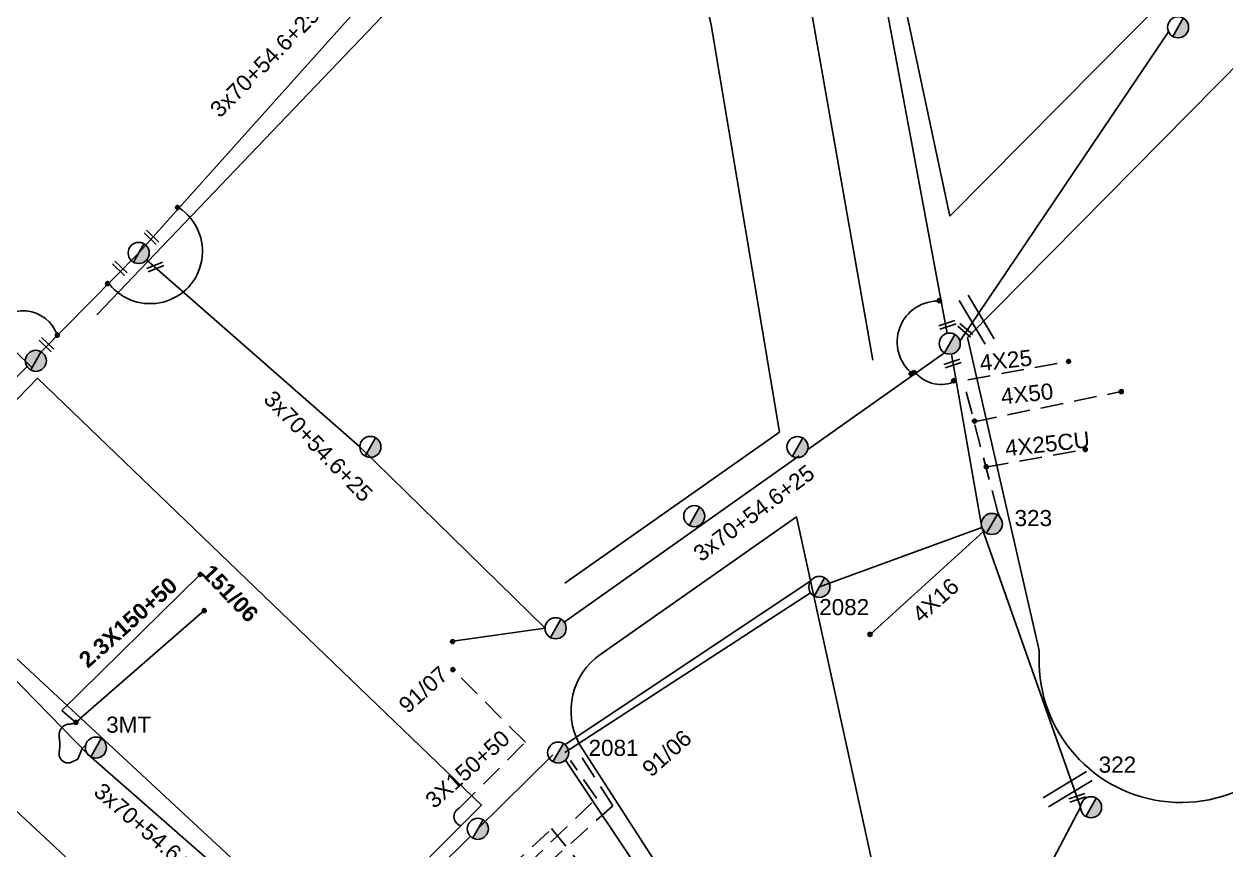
# Model space of a CAD drawing. Header units: millimetres. Extents: x -2449 to 9266, y 48 to 3905.
# Drawn here: x 7363.6 to 7498, y 3302 to 3394.4 of the extents above; entities that cross this region are included whole.
import ezdxf

# ---------------------------------------------------------------- set-up
doc = ezdxf.new("R2010")
doc.units = ezdxf.units.MM
doc.linetypes.add('DASHED', pattern=[19.05, 12.7, -6.35])
for name, color, linetype in [('Άγνωστα', 7, 'Continuous'), ('Επιγραφές - Σχήματα', 7, 'Continuous'), ('Καλώδια ΧΤ   4x25CU', 7, 'DASHED'), ('Μηχανική τομή', 7, 'Continuous'), ('Στύλος Ξύλινος', 7, 'Continuous'), ('Στύλος Ξύλινος @ 1', 7, 'Continuous'), ('Στύλος ΦΜ', 7, 'Continuous'), ('Στύλος ΦΜ @ 1', 7, 'Continuous'), ('Συνδέσεις', 7, 'Continuous'), ('Συνεστραμμένα ΧΤ   3x70+54.6+25 AL', 7, 'SYN_LINE'), ('Τομή', 7, 'Continuous'), ('Υπόβαθρο ΔΕΗ', 7, 'Continuous'), ('Υπόγεια Καλώδια Δικτύου ΧΤ   .075', 7, 'DASHED'), ('Υπόγεια καλώδια Παροχών ΧΤ   4x25', 7, 'DASHED')]:
    doc.layers.add(name, color=color, linetype=linetype)
doc.styles.add('arial', font='arial.ttf')
doc.styles.get("Standard").update_dxf_attribs({"font": 'arial.ttf'})
doc.linetypes.add('SYN_LINE', pattern='A,0.5,-0.0001,["/\\/\\/\\/",Standard,S=0.1,R=0,X=0,Y=-0.05],-0.25', length=0.7501)

# ---------------------------------------------------------------- blocks, each defined once
blk = doc.blocks.new('ΥΠΑΡΧΩΝ ΤΣΙΜΕΝΤΕΝΙΟΣ ΣΤΥΛΟΣ')
at = {"layer": 'Στύλος ΦΜ'}
blk.add_hatch(color=7, dxfattribs=at).paths.add_polyline_path([(-1.29, -2.28, 0.574793), (2.62, 0, 0.268822), (1.3, 2.27)])
at = {"layer": 'Στύλος ΦΜ', "color": 7}
blk.add_line((-1.29, -2.28), (1.3, 2.27), dxfattribs=at)
blk.add_circle((0, 0), 2.62, dxfattribs=at)
at = {"layer": 'Στύλος ΦΜ', "flags": 4}
for tag, p in [('ΑΡΙΘΜΟΣ', (-4.68, 8.05)), ('ΤΥΠΟΣ', (-4.91, 3.03))]:
    blk.add_attdef(tag, p, '', height=4, dxfattribs=at)
blk = doc.blocks.new('ΥΠΑΡΧΩΝ ΞΥΛΙΝΟΣ ΣΤΥΛΟΣ')
at = {"layer": 'Στύλος Ξύλινος'}
h = blk.add_hatch(color=7, dxfattribs=at)
h.paths.add_polyline_path([(-2.62, 0, 0.270008), (-1.29, -2.28), (1.3, 2.27, 0.576266)])
h.paths.add_polyline_path([(-1.29, -2.28, 0.574793), (2.62, 0, 0.268822), (1.3, 2.27)])
at = {"layer": 'Στύλος Ξύλινος', "color": 7}
blk.add_line((-1.29, -2.28), (1.3, 2.27), dxfattribs=at)
blk.add_circle((0, 0), 2.62, dxfattribs=at)
at = {"layer": 'Στύλος Ξύλινος', "flags": 4}
for tag, p in [('ΑΡΙΘΜΟΣ', (-4.91, 8.6)), ('ΤΥΠΟΣ', (-4.85, 3.39))]:
    blk.add_attdef(tag, p, '', height=4, dxfattribs=at)
blk = doc.blocks.new('ΜΗΧΑΝΙΚΗ ΤΟΜΗ')
at = {"layer": 'Μηχανική τομή', "ltscale": 40}
for p, q in [((-1.89, 0.78), (1.89, 0.78)), ((1.89, 0), (-1.89, 0))]:
    blk.add_line(p, q, dxfattribs=at)
blk = doc.blocks.new('_ΣΥΝΔΕΣΗ')
at = {"layer": 'Συνδέσεις', "linetype": 'SYN_LINE', "ltscale": 40}
blk.add_hatch(color=256, dxfattribs=at).paths.add_polyline_path([(0.5, -0.01, 1), (-0.5, -0.01, 1)])
at = {"layer": 'Συνδέσεις'}
blk.add_circle((0, -0.01), 0.5, dxfattribs=at)
blk = doc.blocks.new('ΤΟΜΗ')
at = {"layer": 'Τομή', "ltscale": 40}
for p, q in [((-5.68, 0), (5.68, 0)), ((5.68, -2.33), (-5.68, -2.33))]:
    blk.add_line(p, q, dxfattribs=at)

msp = doc.modelspace()

# ---------------------------------------------------------------- linework, layer by layer
at = {"layer": 'Άγνωστα', "color": 5, "linetype": 'SYN_LINE', "ltscale": 10}
msp.add_line((7411.57, 3325.41), (7421.88, 3326.84), dxfattribs=at)
at = {"layer": 'Άγνωστα', "color": 27, "linetype": 'SYN_LINE', "ltscale": 20}
msp.add_line((7424.18, 3312.1), (7435.81, 3294.67), dxfattribs=at)
at = {"layer": 'Άγνωστα', "color": 5, "linetype": 'SYN_LINE', "ltscale": 20}
msp.add_lwpolyline([(7421.88, 3326.84), (7401.16, 3347.13), (7377.32, 3368.05)], dxfattribs=at)
at = {"layer": 'Άγνωστα', "color": 173, "linetype": 'DASHED', "ltscale": 0.2}
msp.add_lwpolyline([(7469.86, 3349.95), (7486.32, 3353.32)], dxfattribs=at)
at = {"layer": 'Άγνωστα', "color": 1, "linetype": 'DASHED', "ltscale": 20}
msp.add_lwpolyline([(7369.41, 3316.32), (7367.84, 3317.64), (7383.31, 3332.86)], dxfattribs=at)
msp.add_lwpolyline([(7370.51, 3313.8), (7370.11, 3313.4), (7369.61, 3312.22), (7368.98, 3311.89, -0.607822), (7367.54, 3312.92, 0.069433), (7367.54, 3314.74, -0.452189), (7368.73, 3316.13, 0.257985), (7369.91, 3316.8), (7383.75, 3328.82)], format="xyb", dxfattribs=at)
at = {"layer": 'Άγνωστα', "color": 27, "linetype": 'DASHED', "ltscale": 0.2}
msp.add_lwpolyline([(7412.28, 3306.72), (7419.67, 3314.11), (7411.57, 3322.22)], dxfattribs=at)
at = {"layer": 'Άγνωστα', "color": 27, "linetype": 'SYN_LINE', "ltscale": 10}
for points in [[(7414.36, 3304.41), (7422.73, 3312.7)], [(7405.96, 3296.09), (7413.53, 3303.58)]]:
    msp.add_lwpolyline(points, dxfattribs=at)
at = {"layer": 'Άγνωστα', "color": 133, "linetype": 'SYN_LINE', "ltscale": 20}
msp.add_lwpolyline([(7462.38, 3269.95), (7481.76, 3306.82)], dxfattribs=at)
at = {"layer": 'Άγνωστα', "color": 27, "linetype": 'DASHED', "ltscale": 0.2}
msp.add_arc((7412.75, 3305.77), 1.06, 116.607, 298.9879, dxfattribs=at)
at = {"layer": 'Επιγραφές - Σχήματα', "color": 7, "linetype": 'SYN_LINE', "ltscale": 20}
for p, q in [((7452.55, 3331.47), (7470.73, 3338.11)), ((7458.22, 3326.16), (7470.96, 3337.71))]:
    msp.add_line(p, q, dxfattribs=at)
at = {"layer": 'Επιγραφές - Σχήματα', "color": 7, "linetype": 'SYN_LINE', "ltscale": 15}
for p, q in [((7424.08, 3312.94), (7451.57, 3330.82)), ((7424.12, 3313.84), (7451.58, 3332.13))]:
    msp.add_line(p, q, dxfattribs=at)
at = {"layer": 'Επιγραφές - Σχήματα', "color": 85, "linetype": 'Continuous', "ltscale": 0.2}
msp.add_lwpolyline([(7449.06, 3410.66), (7458.53, 3356.83)], dxfattribs=at)
at = {"layer": 'Επιγραφές - Σχήματα', "linetype": 'Continuous', "ltscale": 0.2}
for centre, radius, start, end in [((7377.72, 3369), 5.85, 218.763, 56.0179), ((7465.83, 3358.87), 4.58, 86.8235, 232.1605), ((7363.51, 3358.3), 4.05, 19.08, 150.2212), ((7466.18, 3357.87), 3.76, 220.6463, 295.283)]:
    msp.add_arc(centre, radius, start, end, dxfattribs=at)
at = {"layer": 'Καλώδια ΧΤ   4x25CU', "color": 173, "linetype": 'DASHED', "ltscale": 0.2}
msp.add_lwpolyline([(7471.18, 3344.88), (7482.29, 3346.84)], dxfattribs=at)
at = {"layer": 'Συνεστραμμένα ΧΤ   3x70+54.6+25 AL', "color": 5, "ltscale": 20}
for p, q in [((7283.7, 3435.26), (7364.51, 3355.97)), ((7376.44, 3368.82), (7410.85, 3407.27)), ((7365.52, 3357.78), (7376.44, 3368.82))]:
    msp.add_line(p, q, dxfattribs=at)
at = {"layer": 'Συνεστραμμένα ΧΤ   3x70+54.6+25 AL', "color": 173, "ltscale": 20}
msp.add_line((7457.58, 3409.57), (7466.86, 3359.83), dxfattribs=at)
at = {"layer": 'Συνεστραμμένα ΧΤ   3x70+54.6+25 AL', "color": 30, "ltscale": 20}
msp.add_line((7468.27, 3358.96), (7491.6, 3393.56), dxfattribs=at)
at = {"layer": 'Συνεστραμμένα ΧΤ   3x70+54.6+25 AL', "color": 1, "ltscale": 20}
for p, q in [((7347.46, 3336.58), (7370.81, 3312.68)), ((7370.81, 3312.68), (7397.7, 3289.17))]:
    msp.add_line(p, q, dxfattribs=at)
at = {"layer": 'Συνεστραμμένα ΧΤ   3x70+54.6+25 AL', "color": 173, "linetype": 'SYN_LINE', "ltscale": 20}
for points in [[(7466.55, 3357.66), (7451.25, 3346.82)], [(7481.76, 3306.82), (7470.73, 3338.11), (7467.33, 3357.52)], [(7450.29, 3346.13), (7424.02, 3327.52)]]:
    msp.add_lwpolyline(points, dxfattribs=at)
at = {"layer": 'Συνεστραμμένα ΧΤ   3x70+54.6+25 AL', "color": 62, "linetype": 'SYN_LINE', "ltscale": 20}
msp.add_lwpolyline([(7363.95, 3356.12), (7345.52, 3337.82), (7330.96, 3322.88), (7313.99, 3304.73)], dxfattribs=at)
at = {"layer": 'Υπόβαθρο ΔΕΗ'}
for points in [[(7467.13, 3372.94), (7451.07, 3448.47), (7484.08, 3472.72), (7530.7, 3538.99), (7533.99, 3538.99), (7582.46, 3489.35), (7467.13, 3372.94)], [(7440.45, 3394.33), (7433.01, 3425.98), (7371.75, 3361.89)], [(7424.1, 3331.87), (7448.09, 3348.78), (7440.45, 3394.33)], [(7348, 3337.13), (7398.21, 3290.53), (7414.78, 3307.06), (7365.12, 3354.81), (7348, 3337.13)], [(7302.9, 3289.61), (7339.44, 3328.12), (7431.25, 3242.52), (7389.51, 3200.07), (7302.9, 3289.61)]]:
    msp.add_lwpolyline(points, dxfattribs=at)
for points in [[(7590.09, 3481.84), (7628.15, 3442.35), (7508.58, 3320.01, -0.933627), (7477.15, 3324.35), (7469.1, 3359.35), (7590.09, 3481.84)], [(7464.02, 3275.27), (7450.01, 3339.3), (7428.1, 3323.96, 0.379419), (7425.7, 3313.91), (7438, 3294.84)]]:
    msp.add_lwpolyline(points, format="xyb", dxfattribs=at)
at = {"layer": 'Υπόγεια Καλώδια Δικτύου ΧΤ   .075', "color": 173, "linetype": 'DASHED', "ltscale": 0.2}
msp.add_lwpolyline([(7418.48, 3289.74), (7414.29, 3294.99), (7427.63, 3307.83), (7424.72, 3312.06)], dxfattribs=at)
at = {"layer": 'Υπόγεια Καλώδια Δικτύου ΧΤ   .075', "color": 151, "linetype": 'DASHED', "ltscale": 0.2}
msp.add_lwpolyline([(7419.67, 3290.84), (7416.23, 3295.17), (7429.47, 3307), (7425.94, 3312.47)], dxfattribs=at)
at = {"layer": 'Υπόγεια Καλώδια Δικτύου ΧΤ   .075', "color": 85, "linetype": 'DASHED', "ltscale": 0.2}
msp.add_lwpolyline([(7417.23, 3288.6), (7412.04, 3294.63), (7422.61, 3304.43), (7433.16, 3291.42)], dxfattribs=at)
at = {"layer": 'Υπόγεια καλώδια Παροχών ΧΤ   4x25', "color": 173, "linetype": 'DASHED', "ltscale": 0.2}
for points in [[(7469.16, 3354.64), (7480.42, 3356.69)], [(7472.78, 3339.21), (7472.52, 3339.78), (7468.66, 3354.51)]]:
    msp.add_lwpolyline(points, dxfattribs=at)

# ---------------------------------------------------------------- block references
at = {"layer": 'Μηχανική τομή'}
for p, xscale, yscale, zscale, rotation in [((7377.72, 3370.42), 0.4999999999999925, 0.4999999999999925, 0.4999999999999925, 315.9778517828152), ((7374.18, 3366.96), 0.4999999999999925, 0.4999999999999925, 0.4999999999999925, 315.9778517828152), ((7378.36, 3367.07), 0.4999999999999925, 0.4999999999999925, 0.4999999999999925, 21.19910119322192), ((7466.94, 3360.6), 0.4999999999999562, 0.4999999999999562, 0.4999999999999562, 18.3282413151345), ((7468.74, 3360.02), 0.499999999999976, 0.499999999999976, 0.499999999999976, 319.2960490459687), ((7365.98, 3358.42), 0.4999999999999925, 0.4999999999999925, 0.4999999999999925, 315.9778517828152), ((7467.5, 3356.28), 0.4999999999999562, 0.4999999999999562, 0.4999999999999562, 18.3282413151345), ((7481.47, 3307.69), 0.4999999999999562, 0.4999999999999562, 0.4999999999999562, 18.3282413151345)]:
    msp.add_blockref('ΜΗΧΑΝΙΚΗ ΤΟΜΗ', p, dxfattribs=dict(at, xscale=xscale, yscale=yscale, zscale=zscale, rotation=rotation))
at = {"layer": 'Στύλος Ξύλινος @ 1', "ltscale": 40, "xscale": 0.4499999999998181, "yscale": 0.4499999999998181, "zscale": 0.4499999999998181}
msp.add_blockref('ΥΠΑΡΧΩΝ ΞΥΛΙΝΟΣ ΣΤΥΛΟΣ', (7364.93, 3356.76), dxfattribs=at)
at = {"layer": 'Στύλος Ξύλινος @ 1', "ltscale": 40}
ref = msp.add_blockref('ΥΠΑΡΧΩΝ ΞΥΛΙΝΟΣ ΣΤΥΛΟΣ', (7471.84, 3338.51), dxfattribs=dict(at, xscale=0.4499999999998181, yscale=0.4499999999998181, zscale=0.4499999999998181))
ref.add_attrib('ΑΡΙΘΜΟΣ', '323', (7474.38, 3338.27), dxfattribs={"layer": 'Στύλος Ξύλινος', "height": 1.8, "flags": 4})
at = {"layer": 'Στύλος ΦΜ @ 1', "ltscale": 40, "xscale": 0.4499999999998181, "yscale": 0.4499999999998181, "zscale": 0.4499999999998181}
for p in [(7492.67, 3394.06), (7376.43, 3368.82), (7467.13, 3358.68), (7402.34, 3347.13), (7450.11, 3347.11), (7438.56, 3339.38), (7423.06, 3326.84), (7414.36, 3304.41)]:
    msp.add_blockref('ΥΠΑΡΧΩΝ ΤΣΙΜΕΝΤΕΝΙΟΣ ΣΤΥΛΟΣ', p, dxfattribs=at)
at = {"layer": 'Στύλος ΦΜ @ 1', "ltscale": 40}
ref = msp.add_blockref('ΥΠΑΡΧΩΝ ΤΣΙΜΕΝΤΕΝΙΟΣ ΣΤΥΛΟΣ', (7452.55, 3331.47), dxfattribs=dict(at, xscale=0.4499999999998181, yscale=0.4499999999998181, zscale=0.4499999999998181))
ref.add_attrib('ΑΡΙΘΜΟΣ', '2082', (7452.53, 3328.31), dxfattribs={"layer": 'Στύλος ΦΜ', "height": 1.8, "flags": 4})
ref = msp.add_blockref('ΥΠΑΡΧΩΝ ΤΣΙΜΕΝΤΕΝΙΟΣ ΣΤΥΛΟΣ', (7371.65, 3313.5), dxfattribs=dict(at, xscale=0.4499999999998181, yscale=0.4499999999998181, zscale=0.4499999999998181))
ref.add_attrib('ΤΥΠΟΣ', '3ΜΤ', (7372.79, 3315.16), dxfattribs={"layer": 'Στύλος ΦΜ', "height": 1.8, "flags": 4})
ref = msp.add_blockref('ΥΠΑΡΧΩΝ ΤΣΙΜΕΝΤΕΝΙΟΣ ΣΤΥΛΟΣ', (7423.34, 3312.94), dxfattribs=dict(at, xscale=0.4499999999998181, yscale=0.4499999999998181, zscale=0.4499999999998181))
ref.add_attrib('ΤΥΠΟΣ', '2081', (7426.74, 3312.57), dxfattribs={"layer": 'Στύλος ΦΜ', "height": 1.8, "flags": 4})
ref = msp.add_blockref('ΥΠΑΡΧΩΝ ΤΣΙΜΕΝΤΕΝΙΟΣ ΣΤΥΛΟΣ', (7482.94, 3306.82), dxfattribs=dict(at, xscale=0.4499999999998181, yscale=0.4499999999998181, zscale=0.4499999999998181))
ref.add_attrib('ΤΥΠΟΣ', '322', (7483.79, 3310.69), dxfattribs={"layer": 'Στύλος ΦΜ', "height": 1.8, "flags": 4})
at = {"layer": 'Συνδέσεις', "xscale": 0.4500000000000455, "yscale": 0.4500000000000455, "zscale": 0.4500000000000455}
for p in [(7380.77, 3373.91), (7372.95, 3365.4), (7465.97, 3363.5), (7367.34, 3359.63), (7480.42, 3356.69), (7462.81, 3355.31), (7463.13, 3355.45), (7467.57, 3354.53), (7486.32, 3353.32), (7469.9, 3350.02), (7482.29, 3346.84), (7471.22, 3344.91), (7383.31, 3332.87), (7383.76, 3328.82), (7411.54, 3325.36), (7458.22, 3326.16), (7411.57, 3322.22), (7369.41, 3316.32)]:
    msp.add_blockref('_ΣΥΝΔΕΣΗ', p, dxfattribs=at)
at = {"layer": 'Τομή'}
for p, xscale, yscale, zscale, rotation in [((7469.65, 3361.07), 0.4999999999999232, 0.4999999999999232, 0.4999999999999232, 120.6652940437248), ((7480.62, 3308.35), 0.4999999999999012, 0.4999999999999012, 0.4999999999999012, 211.3905667662968)]:
    msp.add_blockref('ΤΟΜΗ', p, dxfattribs=dict(at, xscale=xscale, yscale=yscale, zscale=zscale, rotation=rotation))

# ---------------------------------------------------------------- texts
at = {"layer": 'Άγνωστα', "linetype": 'SYN_LINE', "ltscale": 20, "char_height": 1.8, "width": 69.1904, "attachment_point": 1, "style": 'arial'}
for s, insert, rotation in [('4X50', (7472.76, 3353.65), 6.159), ('{\\fArial|b1|i0|c0|p34;2.3X150+50}', (7369.55, 3323.65), 41.6909), ('4X16', (7462.75, 3328.71), 41.6909), ('3X150+50', (7408.29, 3307.93), 41.6909)]:
    msp.add_mtext(s, dxfattribs=dict(at, insert=insert, rotation=rotation))
at = {"layer": 'Επιγραφές - Σχήματα', "linetype": 'SYN_LINE', "ltscale": 20, "char_height": 1.8, "width": 69.1904, "attachment_point": 1, "style": 'arial'}
for s, insert, rotation in [('\\A1;{\\fArial|b1|i0|c0|p34;151/06}', (7384.65, 3334.15), 313.8352), ('91/07', (7405.31, 3318.56), 41.6909), ('91/06', (7432.54, 3311.45), 41.6909)]:
    msp.add_mtext(s, dxfattribs=dict(at, insert=insert, rotation=rotation))
at = {"layer": 'Καλώδια ΧΤ   4x25CU', "ltscale": 40, "insert": (7473.23, 3347.86), "char_height": 1.8, "width": 69.1904, "attachment_point": 1, "rotation": 6.159, "style": 'arial'}
msp.add_mtext('4X25CU', dxfattribs=at)
at = {"layer": 'Συνεστραμμένα ΧΤ   3x70+54.6+25 AL', "style": 'arial'}
for rotation, p in [(45.2616, (7385.51, 3383.84)), (319.2462, (7371.27, 3308.34))]:
    msp.add_text('3x70+54.6+25AL', height=1.8, rotation=rotation, dxfattribs=at).set_placement(p)
at = {"layer": 'Συνεστραμμένα ΧΤ   3x70+54.6+25 AL', "linetype": 'SYN_LINE', "ltscale": 20, "char_height": 1.8, "width": 69.1904, "attachment_point": 1, "style": 'arial'}
for insert, rotation in [((7391.57, 3353.61), 314.1475), ((7438.25, 3335.64), 36.8155)]:
    msp.add_mtext('3x70+54.6+25', dxfattribs=dict(at, insert=insert, rotation=rotation))
at = {"layer": 'Υπόγεια καλώδια Παροχών ΧΤ   4x25', "linetype": 'DASHED', "ltscale": 0.1, "insert": (7470.39, 3357.4), "char_height": 1.8, "width": 69.1904, "attachment_point": 1, "rotation": 6.159, "style": 'arial'}
msp.add_mtext('4X25', dxfattribs=at)

doc.saveas('drawing.dxf')
